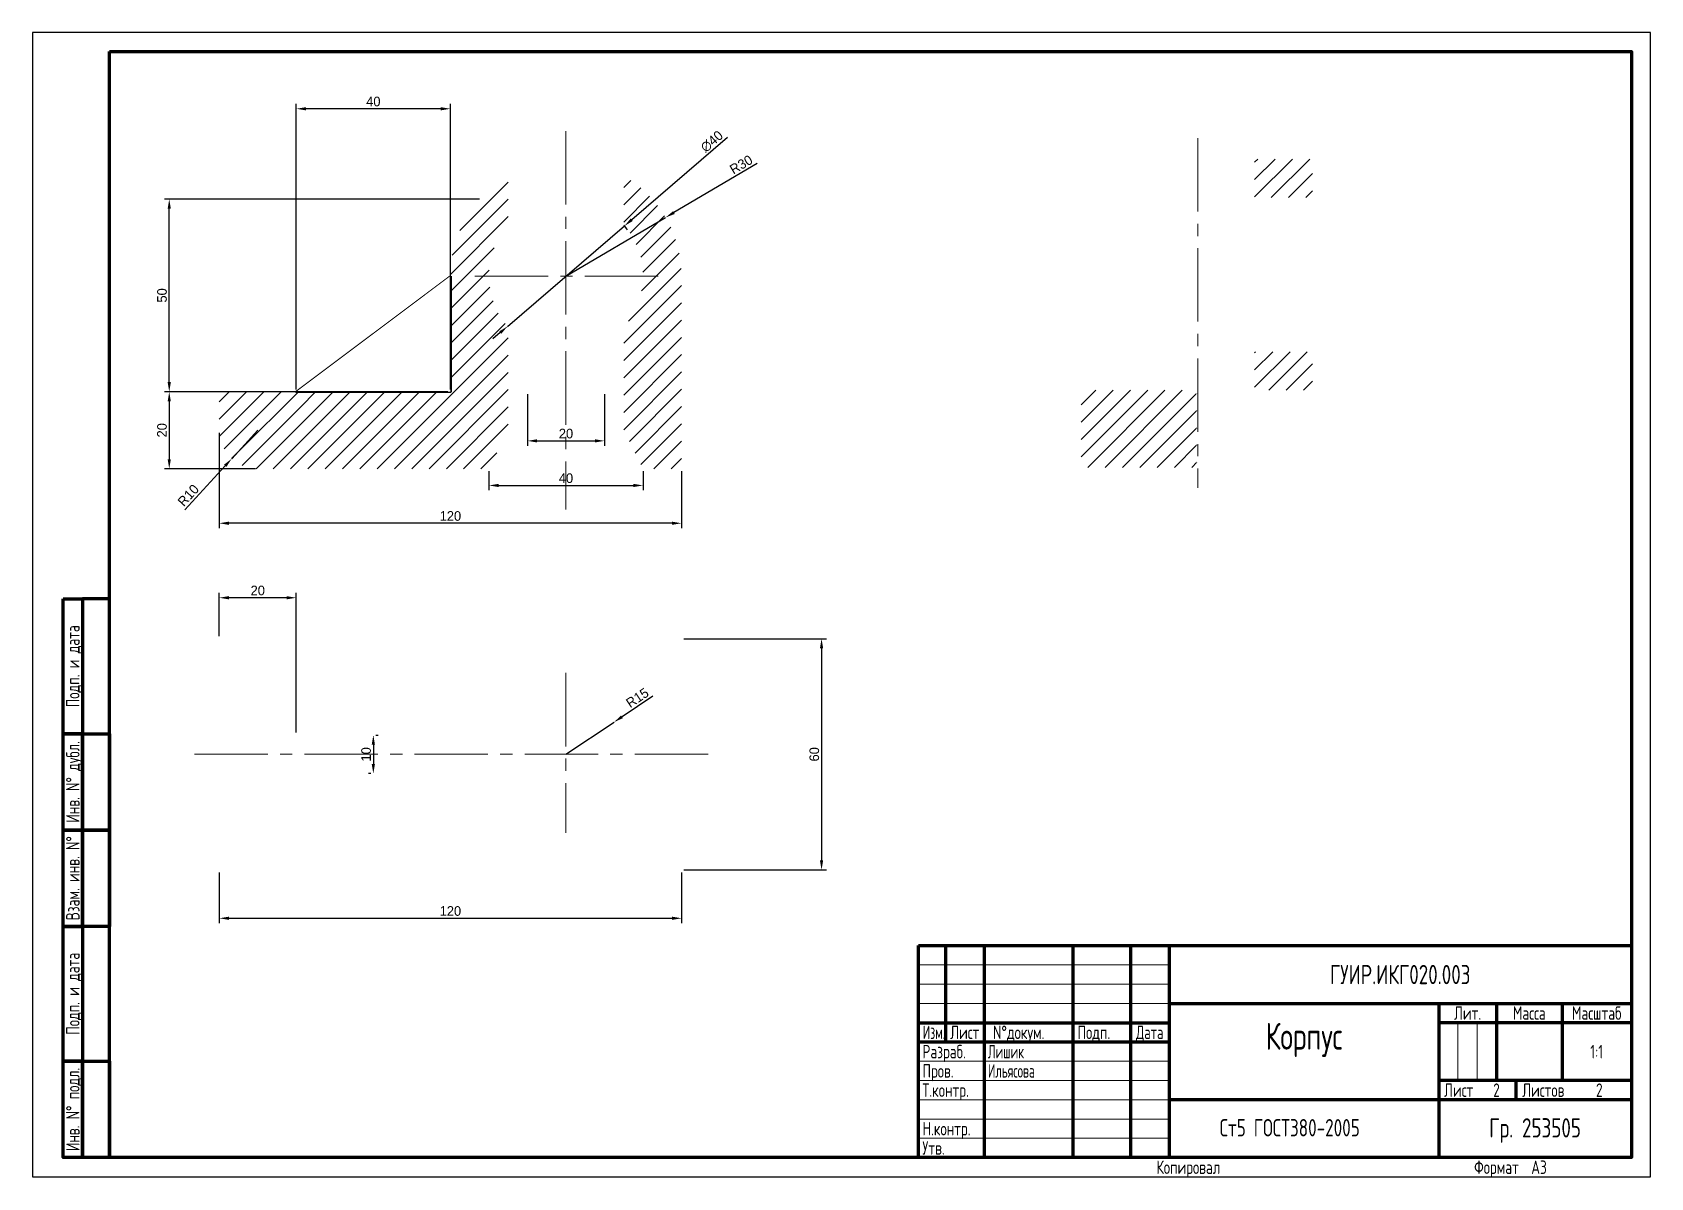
# Paper-space layout 'А3' of a CAD drawing. Header units: millimetres. Extents: x -3 to 417, y -3 to 294.
import ezdxf
from ezdxf.enums import TextEntityAlignment as Align

# ---------------------------------------------------------------- set-up
doc = ezdxf.new("R2010")
doc.units = ezdxf.units.MM
doc.linetypes.add('CENTER2', pattern=[28.575000000000003, 19.05, -3.175, 3.175, -3.175])
doc.layers.get('0').update_dxf_attribs({"color": 142})
for name, color, linetype, lineweight in [('MD_Штриховка', 7, 'Continuous', 25), ('облако', 10, 'Continuous', 50), ('ОСИ', 10, 'CENTER2', 20), ('РАМКА', 7, 'Continuous', 60), ('ТОНКИЕ', 250, 'Continuous', 20)]:
    doc.layers.add(name, color=color, linetype=linetype, lineweight=lineweight)
doc.layers.get('0').off()
doc.styles.add('СПДС', font='geniso.shx', dxfattribs={"width": 0.8})
doc.dimstyles.new('ISO-25', dxfattribs={"dimtxt": 2.5, "dimasz": 2.5, "dimexe": 1.25, "dimexo": 0.625, "dimtad": 1, "dimtxsty": 'Standard', "dimcen": 2.5, "dimadec": 0, "dimazin": 0, "dimtfac": 1, "dimtmove": 0, "dimatfit": 3, "dimfxl": 1, "dimarcsym": 0})
pattern_1 = [(45, (0, 0), (-2.245064030267288, 2.245064030267288), [])]

# ---------------------------------------------------------------- blocks, each defined once
blk = doc.blocks.new('*U7')
at = {"color": 0, "linetype": 'Continuous', "lineweight": 25}
blk.add_lwpolyline([(-420, 0), (0, 0), (0, 297), (-420, 297)], close=True, dxfattribs=at)
at = {"color": 0, "linetype": 'Continuous', "lineweight": -2}
for points in [[(-400, 292), (-5, 292), (-5, 5), (-400, 5)], [(-412, 150), (-407, 150), (-407, 115), (-412, 115)], [(-407, 115), (-400, 115), (-400, 150), (-407, 150)], [(-412, 115), (-407, 115), (-407, 90), (-412, 90)], [(-407, 115), (-400, 115), (-400, 90), (-407, 90)], [(-412, 90), (-407, 90), (-407, 65), (-412, 65)], [(-407, 90), (-400, 90), (-400, 65), (-407, 65)], [(-412, 65), (-407, 65), (-407, 30), (-412, 30)], [(-407, 30), (-400, 30), (-400, 65), (-407, 65)], [(-412, 30), (-407, 30), (-407, 5), (-412, 5)], [(-407, 30), (-400, 30), (-400, 5), (-407, 5)]]:
    blk.add_lwpolyline(points, close=True, dxfattribs=at)
at = {"color": 0, "linetype": 'Continuous', "lineweight": 20, "style": 'СПДС', "width": 0.8}
for s, p in [('Подп. и дата', (-409.5, 132.5)), ('Инв. N%%D дубл.', (-409.5, 102.5)), ('Взам. инв. N%%D', (-409.5, 77.5)), ('Подп. и дата', (-409.5, 47.5)), ('Инв. N%%D подл.', (-409.5, 17.5))]:
    blk.add_text(s, height=3.5, rotation=90, dxfattribs=at).set_placement(p, align=Align.MIDDLE_CENTER)
blk = doc.blocks.new('*U4')
at = {"color": 0, "linetype": 'Continuous', "lineweight": -2}
for p, q in [((-178, 54.99999999999999), (-178, 29.99999999999999)), ((-168, 55), (-168, 0)), ((-145, 55), (-145, 0)), ((-130, 55), (-130, 0)), ((-120, 55), (-120, 0)), ((-120, 40), (0, 40)), ((-50, 40), (-50, 0)), ((-35, 40), (-35, 20)), ((-18, 40), (-18, 20)), ((-185, 35), (-120, 35)), ((0, 35), (-50, 35)), ((-185, 30), (-120, 30)), ((0, 20), (-50, 20)), ((-30, 20), (-30, 15)), ((0, 15), (-120, 15))]:
    blk.add_line(p, q, dxfattribs=at)
at = {"color": 0, "linetype": 'Continuous', "lineweight": 20}
for p, q in [((-185, 50), (-120, 50)), ((-185, 45), (-120, 45)), ((-185, 40), (-120, 40)), ((-45, 35), (-45, 20)), ((-40, 35), (-40, 20)), ((-185, 25), (-120, 25)), ((-185, 20), (-120, 20)), ((-185, 15), (-120, 15)), ((-185, 10), (-120, 10)), ((-185, 5), (-120, 5))]:
    blk.add_line(p, q, dxfattribs=at)
at = {"color": 0, "linetype": 'Continuous', "lineweight": -2}
blk.add_lwpolyline([(-185, 55), (0, 55), (0, 0), (-185, 0)], close=True, dxfattribs=at)
at = {"color": 0, "linetype": 'Continuous', "lineweight": 20, "style": 'СПДС'}
for s, width, p in [('Лит.', 0.8, (-42.5, 37.5)), ('Масса', 0.8, (-26.5, 37.5)), ('Масштаб', 0.8, (-9, 37.5)), ('Изм.', 0.7, (-181, 32.5)), ('Лист', 0.8, (-173, 32.5)), ('N%%Dдокум.', 0.8, (-159, 32.5)), ('Подп.', 0.8, (-139.5, 32.5)), ('Дата', 0.75, (-125, 32.5)), ('Лист', 0.8, (-44.82469301495303, 17.5)), ('Листов', 0.8, (-22.86107273822199, 17.5)), ('Копировал', 0.8, (-115, -2.5)), ('Формат', 0.8, (-35, -2.5))]:
    blk.add_text(s, height=3.5, dxfattribs=dict(at, width=width)).set_placement(p, align=Align.MIDDLE_CENTER)
at = {"color": 0, "linetype": 'Continuous', "lineweight": 20, "style": 'СПДС', "flags": 8}
for tag, height, width, p in [('IZM1', 3.5, 0.8, (-181.5, 50.75)), ('LIST1', 3.5, 0.8, (-173, 50.75)), ('NDOC1', 3.5, 0.7, (-157, 50.75)), ('DAT1', 3.5, 0.6, (-125, 50.75)), ('IZM2', 3.5, 0.8, (-181.5, 45.75)), ('LIST2', 3.5, 0.8, (-173, 45.75)), ('NDOC2', 3.5, 0.7, (-157, 45.75)), ('DAT2', 3.5, 0.6, (-125, 45.75)), ('OBOZNACHEN', 5, 0.8, (-60, 45)), ('IZM3', 3.5, 0.8, (-181.5, 40.75)), ('LIST3', 3.5, 0.8, (-173, 40.75)), ('NDOC3', 3.5, 0.7, (-157, 40.75)), ('DAT3', 3.5, 0.6, (-125, 40.75)), ('IZM4', 3.5, 0.8, (-181.5, 35.75)), ('LIST4', 3.5, 0.8, (-173, 35.75)), ('NDOC4', 3.5, 0.7, (-157, 35.75)), ('DAT4', 3.5, 0.6, (-125, 35.75)), ('NAME-PRODUKT1', 3.5, 0.8, (-85, 32.5)), ('NAME-PRODUKT2', 3.5, 0.8, (-85, 28)), ('DATE1', 3.5, 0.6, (-125, 25.75)), ('NAME-PRODUKT3', 3.5, 0.8, (-85, 23.5)), ('DATE2', 3.5, 0.6, (-125, 20.75)), ('DATE3', 3.5, 0.6, (-125, 15.75)), ('NAME-DOCUMENT', 3.5, 0.8, (-84.97390722156689, 16.5)), ('DATE4', 3.5, 0.6, (-125, 10.75)), ('NAME-MAT1', 3.5, 0.8, (-85, 10)), ('DATE5', 3.5, 0.6, (-125, 5.75)), ('NAME-MAT2', 3.5, 0.8, (-85, 5.5)), ('ORGANIZATION', 5, 0.7, (-25, 5.5)), ('ORGANIZATION1', 3.5, 0.8, (-25, 8)), ('DATE6', 3.5, 0.6, (-125, 0.75)), ('NAME-MAT3', 3.5, 0.8, (-85, 1)), ('ORGANIZATION2', 3.5, 0.8, (-25, 3))]:
    blk.add_attdef(tag, text='', height=height, dxfattribs=dict(at, width=width)).set_placement(p, align=Align.CENTER)
for tag, p, width in [('JOB1', (-184, 25.75), 0.8), ('NAME1', (-167, 25.75), 0.7), ('JOB2', (-184, 20.75), 0.8), ('NAME2', (-167, 20.75), 0.7), ('JOB3', (-184, 15.75), 0.8), ('NAME3', (-167, 15.75), 0.7), ('JOB4', (-184, 10.75), 0.8), ('NAME4', (-167, 10.75), 0.7), ('JOB5', (-184, 5.75), 0.8), ('NAME5', (-167, 5.75), 0.7), ('JOB6', (-184, 0.75), 0.8), ('NAME6', (-167, 0.75), 0.7), ('FORMAT', (-25.9734924240492, -4.25), 0.8)]:
    blk.add_attdef(tag, p, '', height=3.5, dxfattribs=dict(at, width=width))
at = {"color": 0, "linetype": 'Continuous', "lineweight": 20, "style": 'СПДС', "width": 0.8, "flags": 8}
for tag, p in [('STAGE', (-47.5, 27.5)), ('MASSA', (-26.5, 27.5)), ('SCALE', (-9, 27.5)), ('LIST', (-35, 17.5)), ('LISTS', (-8.321484763133867, 17.5))]:
    blk.add_attdef(tag, text='', height=3.5, dxfattribs=at).set_placement(p, align=Align.MIDDLE_CENTER)
blk = doc.blocks.new('*D15')
at = {"layer": 'ТОНКИЕ', "color": 0, "lineweight": -2, "transparency": 16777216}
for p, q in [((45.3261869103281, 189.9773687539618), (45.3261869103281, 165.227744694471)), ((165.3261869103281, 179.9773687539618), (165.3261869103281, 165.227744694471)), ((162.8261869103281, 166.477744694471), (47.8261869103281, 166.477744694471))]:
    blk.add_line(p, q, dxfattribs=at)
at = {"layer": 'ТОНКИЕ', "color": 0, "transparency": 16777216}
for points in [[(47.8261869103281, 166.8944113611376), (47.8261869103281, 166.0610780278043), (45.3261869103281, 166.477744694471)], [(162.8261869103281, 166.8944113611376), (162.8261869103281, 166.0610780278043), (165.3261869103281, 166.477744694471)]]:
    blk.add_solid(points, dxfattribs=at)
at = {"layer": 'ТОНКИЕ', "color": 0, "transparency": 16777216, "insert": (105.3261869103281, 168.352744694471), "char_height": 2.5, "attachment_point": 5}
blk.add_mtext('120', dxfattribs=at)
blk = doc.blocks.new('*D16')
at = {"layer": 'ТОНКИЕ', "color": 0, "lineweight": -2, "transparency": 16777216}
for p, q in [((44.70118691032812, 200.6023687539619), (31.10783478494477, 200.6023687539619)), ((32.35783478494478, 198.1023687539619), (32.35783478494478, 183.1023687539619)), ((54.70118691032813, 180.6023687539619), (31.10783478494478, 180.6023687539619))]:
    blk.add_line(p, q, dxfattribs=at)
at = {"layer": 'ТОНКИЕ', "color": 0, "transparency": 16777216}
for points in [[(31.94116811827811, 198.1023687539619), (32.77450145161144, 198.1023687539619), (32.35783478494478, 200.6023687539619)], [(31.94116811827811, 183.1023687539619), (32.77450145161144, 183.1023687539619), (32.35783478494478, 180.6023687539619)]]:
    blk.add_solid(points, dxfattribs=at)
at = {"layer": 'ТОНКИЕ', "color": 0, "transparency": 16777216, "insert": (30.48283478494482, 190.6023687539619), "char_height": 2.5, "attachment_point": 5, "rotation": 90}
blk.add_mtext('20', dxfattribs=at)
blk = doc.blocks.new('*D17')
at = {"layer": 'ТОНКИЕ', "color": 0, "lineweight": -2, "transparency": 16777216}
for p, q in [((65.32618691033538, 201.2273687539618), (65.32618691033538, 275.2840113487966)), ((102.8261869103281, 274.0340113487966), (67.82618691033538, 274.0340113487966)), ((105.3261869103281, 201.2273687539618), (105.3261869103281, 275.2840113487966))]:
    blk.add_line(p, q, dxfattribs=at)
at = {"layer": 'ТОНКИЕ', "color": 0, "transparency": 16777216}
for points in [[(67.82618691033538, 274.4506780154633), (67.82618691033538, 273.61734468213), (65.32618691033538, 274.0340113487966)], [(102.8261869103281, 274.4506780154633), (102.8261869103281, 273.61734468213), (105.3261869103281, 274.0340113487966)]]:
    blk.add_solid(points, dxfattribs=at)
at = {"layer": 'ТОНКИЕ', "color": 0, "transparency": 16777216, "insert": (85.32618691033174, 275.9090113487966), "char_height": 2.5, "attachment_point": 5}
blk.add_mtext('40', dxfattribs=at)
blk = doc.blocks.new('*D18')
at = {"layer": 'ТОНКИЕ', "color": 0, "lineweight": -2, "transparency": 16777216}
for p, q in [((165.9511869103281, 136.513486692393), (202.9023419182168, 136.513486692393)), ((201.6523419182168, 134.013486692393), (201.6523419182168, 79.01348669239295)), ((165.9511869103281, 76.51348669239295), (202.9023419182168, 76.51348669239295))]:
    blk.add_line(p, q, dxfattribs=at)
at = {"layer": 'ТОНКИЕ', "color": 0, "transparency": 16777216}
for points in [[(201.2356752515502, 134.013486692393), (202.0690085848835, 134.013486692393), (201.6523419182168, 136.513486692393)], [(201.2356752515502, 79.01348669239295), (202.0690085848835, 79.01348669239295), (201.6523419182168, 76.51348669239295)]]:
    blk.add_solid(points, dxfattribs=at)
at = {"layer": 'ТОНКИЕ', "color": 0, "transparency": 16777216, "insert": (199.7773419182168, 106.5134866923929), "char_height": 2.5, "attachment_point": 5, "rotation": 90}
blk.add_mtext('60', dxfattribs=at)
blk = doc.blocks.new('*D19')
at = {"layer": 'ТОНКИЕ', "color": 0, "lineweight": -2, "transparency": 16777216}
for p, q in [((45.32618691032804, 75.88848669238382), (45.32618691032804, 62.71932152701015)), ((165.326186910328, 75.88848669238382), (165.326186910328, 62.71932152701015)), ((47.82618691032804, 63.96932152701015), (162.826186910328, 63.96932152701015))]:
    blk.add_line(p, q, dxfattribs=at)
at = {"layer": 'ТОНКИЕ', "color": 0, "transparency": 16777216}
for points in [[(47.82618691032804, 64.38598819367682), (47.82618691032804, 63.55265486034349), (45.32618691032804, 63.96932152701015)], [(162.826186910328, 64.38598819367682), (162.826186910328, 63.55265486034349), (165.326186910328, 63.96932152701015)]]:
    blk.add_solid(points, dxfattribs=at)
at = {"layer": 'ТОНКИЕ', "color": 0, "transparency": 16777216, "insert": (105.326186910328, 65.84432152701015), "char_height": 2.5, "attachment_point": 5}
blk.add_mtext('120', dxfattribs=at)
blk = doc.blocks.new('*D20')
at = {"layer": 'ТОНКИЕ', "color": 0, "lineweight": -2, "transparency": 16777216}
for p, q in [((112.8971341301674, 250.6023687539619), (31.10783478494481, 250.6023687539619)), ((32.35783478494482, 203.1023687539619), (32.35783478494481, 248.1023687539619)), ((104.7011869103282, 200.6023687539619), (31.10783478494482, 200.6023687539619))]:
    blk.add_line(p, q, dxfattribs=at)
at = {"layer": 'ТОНКИЕ', "color": 0, "transparency": 16777216}
for points in [[(31.94116811827814, 248.1023687539619), (32.77450145161147, 248.1023687539619), (32.35783478494481, 250.6023687539619)], [(31.94116811827815, 203.1023687539619), (32.77450145161148, 203.1023687539619), (32.35783478494482, 200.6023687539619)]]:
    blk.add_solid(points, dxfattribs=at)
at = {"layer": 'ТОНКИЕ', "color": 0, "transparency": 16777216, "insert": (30.48283478494487, 225.6023687539618), "char_height": 2.5, "attachment_point": 5, "rotation": 90}
blk.add_mtext('50', dxfattribs=at)
blk = doc.blocks.new('*D21')
at = {"layer": 'ТОНКИЕ', "color": 0, "lineweight": -2, "transparency": 16777216}
for p, q in [((85.95118691033352, 111.5134866923893), (86.57618691033534, 111.5134866923893)), ((85.32618691033534, 109.0134866923893), (85.32618691033534, 104.0134866923893)), ((84.70118691033534, 101.5134866923893), (84.07618691033534, 101.5134866923893))]:
    blk.add_line(p, q, dxfattribs=at)
at = {"layer": 'ТОНКИЕ', "color": 0, "transparency": 16777216}
for points in [[(84.90952024366867, 109.0134866923893), (85.74285357700201, 109.0134866923893), (85.32618691033534, 111.5134866923893)], [(84.90952024366867, 104.0134866923893), (85.74285357700201, 104.0134866923893), (85.32618691033534, 101.5134866923893)]]:
    blk.add_solid(points, dxfattribs=at)
at = {"layer": 'ТОНКИЕ', "color": 0, "transparency": 16777216, "insert": (83.45118691033535, 106.5134866923893), "char_height": 2.5, "attachment_point": 5, "rotation": 90}
blk.add_mtext('10', dxfattribs=at)
blk = doc.blocks.new('*D22')
at = {"layer": 'ТОНКИЕ', "color": 0, "lineweight": -2, "transparency": 16777216}
for p, q in [((55.32618691032802, 190.6023687539619), (48.56865415373993, 183.2310899609953)), ((36.43691156065871, 169.9974941917518), (46.87927096459291, 181.3882702627536))]:
    blk.add_line(p, q, dxfattribs=at)
at = {"layer": 'ТОНКИЕ', "color": 0, "transparency": 16777216}
blk.add_solid([(46.57213434821929, 181.6698341276115), (47.18640758096652, 181.1067063978958), (48.56865415373993, 183.2310899609953)], dxfattribs=at)
at = {"layer": 'ТОНКИЕ', "color": 0, "transparency": 16777216, "insert": (37.3073077058402, 173.7216245146009), "char_height": 2.5, "attachment_point": 5, "rotation": 47.48732626484792}
blk.add_mtext('R10', dxfattribs=at)
blk = doc.blocks.new('*D23')
at = {"layer": 'ТОНКИЕ', "color": 0, "lineweight": -2, "transparency": 16777216}
for p, q in [((184.9643597712869, 259.8433022111694), (163.3286868257439, 247.098125738324)), ((135.326186910328, 230.6023687539618), (161.1746483707119, 245.8292213549115))]:
    blk.add_line(p, q, dxfattribs=at)
at = {"layer": 'ТОНКИЕ', "color": 0, "transparency": 16777216}
blk.add_solid([(163.1172027618418, 247.4571321474959), (163.540170889646, 246.739119329152), (161.1746483707119, 245.8292213549115)], dxfattribs=at)
at = {"layer": 'ТОНКИЕ', "color": 0, "transparency": 16777216, "insert": (180.7816238011795, 259.5554744773247), "char_height": 2.5, "attachment_point": 5, "rotation": 30.501555404834946}
blk.add_mtext('R30', dxfattribs=at)
blk = doc.blocks.new('*D24')
at = {"layer": 'ТОНКИЕ', "color": 0, "lineweight": -2, "transparency": 16777216}
for p, q in [((177.2390063637991, 266.5757138002891), (152.3997807827889, 245.2564600693014)), ((120.1496590236952, 217.5765098069631), (150.5027147969608, 243.6282277009294)), ((118.2525930378672, 215.9482774385912), (116.3555270520392, 214.3200450702192))]:
    blk.add_line(p, q, dxfattribs=at)
blk.add_arc((135.3261869103281, 230.6023687539463), 20.00000000001106, 37.05816942011407, 41.40962210930417, dxfattribs=at)
at = {"layer": 'ТОНКИЕ', "color": 0, "transparency": 16777216}
for points in [[(152.1284087213936, 245.5726377336061), (152.6711528441842, 244.9402824049967), (150.5027147969608, 243.6282277009294)], [(117.9812209764719, 216.2644551028959), (118.5239650992626, 215.6320997742865), (120.1496590236952, 217.5765098069631)]]:
    blk.add_solid(points, dxfattribs=at)
at = {"layer": 'ТОНКИЕ', "color": 0, "transparency": 16777216, "insert": (173.1722331087781, 265.5561647371021), "char_height": 2.5, "attachment_point": 5, "rotation": 40.63915563967973}
blk.add_mtext('∅40', dxfattribs=at)
blk = doc.blocks.new('*D25')
at = {"layer": 'ТОНКИЕ', "color": 0, "lineweight": -2, "transparency": 16777216}
for p, q in [((157.8280682037303, 121.5857221835961), (149.8658640537572, 116.2524696251728)), ((135.326186910328, 106.5134866924), (147.7887673189816, 114.8611863490624))]:
    blk.add_line(p, q, dxfattribs=at)
at = {"layer": 'ТОНКИЕ', "color": 0, "transparency": 16777216}
blk.add_solid([(149.6339835077388, 116.5986524143021), (150.0977445997756, 115.9062868360436), (147.7887673189816, 114.8611863490624)], dxfattribs=at)
at = {"layer": 'ТОНКИЕ', "color": 0, "transparency": 16777216, "insert": (153.8420520390487, 121.1725600935214), "char_height": 2.5, "attachment_point": 5, "rotation": 33.81501122587483}
blk.add_mtext('R15', dxfattribs=at)
blk = doc.blocks.new('*D26')
at = {"layer": 'ТОНКИЕ', "color": 0, "lineweight": -2, "transparency": 16777216}
for p, q in [((125.3261869103281, 199.9773687539585), (125.3261869103281, 186.6075173056947)), ((145.3261869103281, 199.9773687539585), (145.3261869103281, 186.6075173056947)), ((127.8261869103281, 187.8575173056947), (142.8261869103281, 187.8575173056947))]:
    blk.add_line(p, q, dxfattribs=at)
at = {"layer": 'ТОНКИЕ', "color": 0, "transparency": 16777216}
for points in [[(127.8261869103281, 188.2741839723614), (127.8261869103281, 187.4408506390281), (125.3261869103281, 187.8575173056947)], [(142.8261869103281, 188.2741839723614), (142.8261869103281, 187.4408506390281), (145.3261869103281, 187.8575173056947)]]:
    blk.add_solid(points, dxfattribs=at)
at = {"layer": 'ТОНКИЕ', "color": 0, "transparency": 16777216, "insert": (135.3261869103281, 189.7325173056947), "char_height": 2.5, "attachment_point": 5}
blk.add_mtext('20', dxfattribs=at)
blk = doc.blocks.new('*D27')
at = {"layer": 'ТОНКИЕ', "color": 0, "lineweight": -2, "transparency": 16777216}
for p, q in [((115.3261869103281, 179.9773687539618), (115.3261869103281, 175.0379136383883)), ((155.3261869103281, 179.9773687539618), (155.3261869103281, 175.0379136383883)), ((117.8261869103281, 176.2879136383883), (152.8261869103281, 176.2879136383883))]:
    blk.add_line(p, q, dxfattribs=at)
at = {"layer": 'ТОНКИЕ', "color": 0, "transparency": 16777216}
for points in [[(117.8261869103281, 176.704580305055), (117.8261869103281, 175.8712469717217), (115.3261869103281, 176.2879136383883)], [(152.8261869103281, 176.704580305055), (152.8261869103281, 175.8712469717217), (155.3261869103281, 176.2879136383883)]]:
    blk.add_solid(points, dxfattribs=at)
at = {"layer": 'ТОНКИЕ', "color": 0, "transparency": 16777216, "insert": (135.3261869103281, 178.1629136383883), "char_height": 2.5, "attachment_point": 5}
blk.add_mtext('40', dxfattribs=at)
blk = doc.blocks.new('*D29')
at = {"layer": 'ТОНКИЕ', "color": 0, "lineweight": -2, "transparency": 16777216}
for p, q in [((45.32618691032804, 137.1384866923838), (45.32618691032804, 148.3953489085242)), ((62.82618691033531, 147.1453489085242), (47.82618691032804, 147.1453489085242)), ((65.32618691033531, 112.1384866923856), (65.32618691033531, 148.3953489085242))]:
    blk.add_line(p, q, dxfattribs=at)
at = {"layer": 'ТОНКИЕ', "color": 0, "transparency": 16777216}
for points in [[(47.82618691032804, 147.5620155751908), (47.82618691032804, 146.7286822418575), (45.32618691032804, 147.1453489085242)], [(62.82618691033531, 147.5620155751908), (62.82618691033531, 146.7286822418575), (65.32618691033531, 147.1453489085242)]]:
    blk.add_solid(points, dxfattribs=at)
at = {"layer": 'ТОНКИЕ', "color": 0, "transparency": 16777216, "insert": (55.32618691033167, 149.0203489085242), "char_height": 2.5, "attachment_point": 5}
blk.add_mtext('20', dxfattribs=at)
blk = doc.blocks.new('Vraz')
at = {"lineweight": -3}
for p, q in [((0, 0), (-15.99999999999999, 0)), ((-7.999999999999996, -2), (0, 0)), ((-7.994968108817215, 1.979763728616802), (0, 0))]:
    blk.add_line(p, q, dxfattribs=at)
at = {"lineweight": 100}
blk.add_line((0, 2.999456485734967), (0, -7.000543514265031), dxfattribs=at)
at = {"width": 0.8}
blk.add_text('A', height=7, dxfattribs=at).set_placement((-14.92797293636267, 2.458862165846538))
blk = doc.blocks.new('Nraz')
at = {"lineweight": 100}
blk.add_line((-1.387778780781446e-17, -2.999456485734962), (-1.387778780781446e-17, 7.000543514265031), dxfattribs=at)
at = {"lineweight": -3}
for p, q in [((0, 0), (-15.99999999999999, 0)), ((-7.999999999999996, 1.999999999999999), (0, 0)), ((-7.994968108817215, -1.979763728616798), (0, 0))]:
    blk.add_line(p, q, dxfattribs=at)
at = {"width": 0.8}
blk.add_text('A', height=7, dxfattribs=at).set_placement((-14.92797293636267, -9.45886216584654))

psp = doc.layouts.new('А3')

# ---------------------------------------------------------------- hatches: boundary and pattern name
at = {"layer": 'MD_Штриховка'}
h = psp.add_hatch(dxfattribs=at)
h.set_pattern_fill('ANSI31', color=256, style=0)
h.set_pattern_definition(pattern_1)
h.paths.add_polyline_path([(314.0446101189887, 210.9867809847356), (314.0446101189946, 200.9867809847356), (329.0446101189946, 200.9867809847445), (329.0446101189887, 210.9867809847445)], flags=0)
h.paths.add_polyline_path([(329.044610118965, 250.9867809847445), (329.044610118959, 260.9867809847445), (314.044610118959, 260.9867809847356), (314.044610118965, 250.9867809847356)], flags=0)
h.paths.add_polyline_path([(299.0446101189847, 200.986780984727), (294.0446101189928, 200.9867809847237), (269.0446101189946, 200.9867809847089), (269.0446101190064, 180.9867809847089), (299.0446101189906, 180.9867809847267)], flags=0)
h = psp.add_hatch(dxfattribs=at)
h.set_pattern_fill('ANSI31', color=256, style=0)
h.set_pattern_definition(pattern_1)
edge = h.paths.add_edge_path(flags=0)
edge.add_line((150.3261869103281, 190.6023687539618), (155.3261869103281, 180.6023687539618))
edge.add_line((155.3261869103281, 180.6023687539618), (165.3261869103281, 180.6023687539618))
edge.add_line((165.3261869103281, 180.6023687539618), (165.3261869103281, 230.6023687539618))
edge.add_ellipse((135.3261869103281, 230.6023687539619), major_axis=(7.292500607501958e-15, 30), ratio=1, start_angle=270, end_angle=330.0000000000001)
edge.add_line((150.326186910328, 256.583130867495), (150.326186910328, 243.8311253092848))
edge.add_ellipse((135.3261869103281, 230.6023687539618), major_axis=(13.22875655532297, -14.99999999999999), ratio=1, start_angle=7.180755781458174, end_angle=90, ccw=False)
edge.add_line((150.326186910328, 217.3736121986389), (150.3261869103281, 190.6023687539618))
edge = h.paths.add_edge_path(flags=0)
edge.add_line((115.3261869103281, 180.6023687539618), (120.3261869103281, 190.6023687539618))
edge.add_line((120.3261869103281, 190.6023687539618), (120.3261869103281, 217.3736121986389))
edge.add_ellipse((135.3261869103281, 230.6023687539618), major_axis=(-13.22875655532297, 14.99999999999999), ratio=1, start_angle=7.180755781458288, end_angle=90.00000000000011, ccw=False)
edge.add_line((120.326186910328, 243.8311253092848), (120.326186910328, 256.583130867495))
edge.add_ellipse((135.326186910328, 230.6023687539619), major_axis=(-25.98076211353312, -14.99999999999994), ratio=1, start_angle=270, end_angle=330.0000000000001)
edge.add_line((105.3261869103281, 230.6023687539619), (65.32618691033488, 200.6023687539618))
edge.add_line((65.32618691033487, 200.6023687539618), (45.32618691032806, 200.6023687539618))
edge.add_line((45.32618691032806, 200.6023687539618), (45.32618691032805, 190.6023687539618))
edge.add_ellipse((55.32618691032805, 190.6023687539618), major_axis=(-9.999999999999982, 5.391428268388594e-15), ratio=0.9999999999999998, start_angle=5.446171080911142e-15, end_angle=90.00000000000014)
edge.add_line((55.32618691032807, 180.6023687539618), (115.3261869103281, 180.6023687539618))

# ---------------------------------------------------------------- linework, layer by layer
at = {"layer": 'облако'}
psp.add_lwpolyline([(105.3261869103281, 230.6023687539618), (105.3261869103281, 200.6023687539618), (65.32618691033538, 200.6023687539618)], close=True, dxfattribs=at)
at = {"layer": 'ОСИ'}
for p, q in [((135.3261869103281, 268.2484407428771), (135.3261869103281, 170.0152285473948)), ((159.2595443202058, 230.6023687539618), (111.6033232106215, 230.6023687539605)), ((135.326186910328, 127.6299176922463), (135.326186910328, 86.13797830555154)), ((172.225188637898, 106.5134866923929), (38.42718518275808, 106.5134866923929))]:
    psp.add_line(p, q, dxfattribs=at)

# ---------------------------------------------------------------- block references
for name, p in [('Vraz', (65.35144243977561, 155.90251586554)), ('Nraz', (135.142212285029, 51.03042614905166))]:
    psp.add_blockref(name, p)
at = {"layer": 'РАМКА'}
psp.add_blockref('*U7', (416.8294073378815, -3.135089683608612), dxfattribs=at)
ref = psp.add_blockref('*U4', (411.8294073378815, 1.864910316391388), dxfattribs=at)
ref.add_attrib('OBOZNACHEN', 'ГУИР.ИКГ020.003', dxfattribs={"layer": '0', "color": 0, "linetype": 'Continuous', "lineweight": 20, "height": 5, "style": 'СПДС', "width": 0.8}).set_placement((351.8294073378815, 46.86491031639139), align=Align.CENTER)
ref.add_attrib('NAME-PRODUKT2', 'Корпус', dxfattribs={"layer": '0', "color": 0, "linetype": 'Continuous', "lineweight": 20, "height": 7, "style": 'СПДС', "width": 0.8}).set_placement((326.8294073378815, 29.86491031639139), align=Align.CENTER)
ref.add_attrib('NAME-MAT1', 'Ст5 ГОСТ380-2005', dxfattribs={"layer": '0', "color": 0, "linetype": 'Continuous', "lineweight": 20, "height": 4.5, "style": 'СПДС', "width": 0.8}).set_placement((323.1623287719226, 7.364910316391388), align=Align.CENTER)
ref.add_attrib('SCALE', '1:1', dxfattribs={"layer": '0', "color": 0, "linetype": 'Continuous', "lineweight": 20, "height": 3.5, "style": 'СПДС', "width": 0.8}).set_placement((402.8294073378815, 29.36491031639139), align=Align.MIDDLE_CENTER)
ref.add_attrib('ORGANIZATION1', 'Гр. 253505', dxfattribs={"layer": '0', "color": 0, "linetype": 'Continuous', "lineweight": 20, "height": 5, "style": 'СПДС', "width": 0.8}).set_placement((386.8294073378815, 7.081499611620075), align=Align.CENTER)
ref.add_attrib('JOB1', 'Разраб.', (227.8294073378815, 27.61491031639139), dxfattribs={"layer": '0', "color": 0, "linetype": 'Continuous', "lineweight": 20, "height": 3.5, "style": 'СПДС', "width": 0.8})
ref.add_attrib('NAME1', 'Лишик', (244.8294073378815, 27.61491031639139), dxfattribs={"layer": '0', "color": 0, "linetype": 'Continuous', "lineweight": 20, "height": 3.5, "style": 'СПДС', "width": 0.7})
ref.add_attrib('JOB2', 'Пров.', (227.8294073378815, 22.61491031639139), dxfattribs={"layer": '0', "color": 0, "linetype": 'Continuous', "lineweight": 20, "height": 3.5, "style": 'СПДС', "width": 0.8})
ref.add_attrib('NAME2', 'Ильясова', (244.8294073378815, 22.61491031639139), dxfattribs={"layer": '0', "color": 0, "linetype": 'Continuous', "lineweight": 20, "height": 3.5, "style": 'СПДС', "width": 0.7})
ref.add_attrib('JOB3', 'Т.контр.', (227.8294073378815, 17.61491031639139), dxfattribs={"layer": '0', "color": 0, "linetype": 'Continuous', "lineweight": 20, "height": 3.5, "style": 'СПДС', "width": 0.8})
ref.add_attrib('JOB5', 'Н.контр.', (227.8294073378815, 7.614910316391388), dxfattribs={"layer": '0', "color": 0, "linetype": 'Continuous', "lineweight": 20, "height": 3.5, "style": 'СПДС', "width": 0.8})
ref.add_attrib('JOB6', 'Утв.', (227.8294073378815, 2.614910316391388), dxfattribs={"layer": '0', "color": 0, "linetype": 'Continuous', "lineweight": 20, "height": 3.5, "style": 'СПДС', "width": 0.8})
ref.add_attrib('FORMAT', 'A3', (385.8559149138324, -2.385089683608612), dxfattribs={"layer": '0', "color": 0, "linetype": 'Continuous', "lineweight": 20, "height": 3.5, "style": 'СПДС', "width": 0.8})
ref.add_attrib('LIST', '2', dxfattribs={"layer": '0', "color": 0, "linetype": 'Continuous', "lineweight": 20, "height": 3.5, "style": 'СПДС', "width": 0.8}).set_placement((376.8294073378815, 19.36491031639139), align=Align.MIDDLE_CENTER)
ref.add_attrib('LISTS', '2', dxfattribs={"layer": '0', "color": 0, "linetype": 'Continuous', "lineweight": 20, "height": 3.5, "style": 'СПДС', "width": 0.8}).set_placement((403.5079225747477, 19.36491031639139), align=Align.MIDDLE_CENTER)

# ---------------------------------------------------------------- dimensions: what is measured, and where the dimension line sits
at = {"layer": 'ТОНКИЕ'}
dim = psp.add_diameter_dim_2p(p1=(120.1496590236952, 217.5765098069631), p2=(150.5027147969608, 243.6282277009294), dimstyle='ISO-25', override={"dimlfac": -1}, dxfattribs=at)
dim.commit()
dim.dimension.update_dxf_attribs({"geometry": '*D24', "text_midpoint": (174.3934073850571, 264.1333652477311), "dimtype": 163})
for center, mpoint, picture, middle in [((135.326186910328, 230.6023687539618), (161.1746483707119, 245.8292213549115), '*D23', (181.7333020887389, 257.9399456360507)), ((55.32618691032802, 190.6023687539619), (48.56865415373993, 183.2310899609953), '*D22', (38.68942247952144, 172.4545871227406))]:
    dim = psp.add_radius_dim(center=center, mpoint=mpoint, dimstyle='ISO-25', override={"dimlfac": -1}, dxfattribs=at)
    dim.commit()
    dim.dimension.update_dxf_attribs({"geometry": picture, "text_midpoint": middle, "dimtype": 164})
for base, p1, p2, picture, middle in [((32.35783478494478, 180.6023687539619), (45.3261869103281, 200.6023687539618), (55.3261869103281, 180.6023687539618), '*D16', (30.48283478494482, 190.6023687539619)), ((201.6523419182168, 76.51348669239295), (165.326186910328, 136.5134866923929), (165.326186910328, 76.51348669239292), '*D18', (199.7773419182168, 106.5134866923929)), ((85.32618691033534, 101.5134866923893), (85.32618691033349, 111.5134866923893), (85.32618691033531, 101.5134866923893), '*D21', (83.45118691033535, 106.5134866923893))]:
    dim = psp.add_linear_dim(base=base, p1=p1, p2=p2, angle=90, dimstyle='ISO-25', override={"dimlfac": -1}, dxfattribs=at)
    dim.commit()
    dim.dimension.update_dxf_attribs({"geometry": picture, "text_midpoint": middle})
for base, p1, p2, picture, middle in [((145.3261869103281, 187.8575173056947), (125.3261869103281, 200.6023687539585), (145.3261869103281, 200.6023687539585), '*D26', (135.3261869103281, 189.7325173056947)), ((45.3261869103281, 166.477744694471), (165.3261869103281, 180.6023687539618), (45.3261869103281, 190.6023687539618), '*D15', (105.3261869103281, 168.352744694471)), ((155.3261869103281, 176.2879136383883), (115.3261869103281, 180.6023687539618), (155.3261869103281, 180.6023687539618), '*D27', (135.3261869103281, 178.1629136383883)), ((45.32618691032804, 147.1453489085242), (65.32618691033531, 111.5134866923856), (45.32618691032804, 136.5134866923838), '*D29', (55.32618691033167, 149.0203489085242)), ((165.326186910328, 63.96932152701015), (45.32618691032804, 76.51348669238382), (165.326186910328, 76.51348669238382), '*D19', (105.326186910328, 65.84432152701015))]:
    dim = psp.add_linear_dim(base=base, p1=p1, p2=p2, dimstyle='ISO-25', override={"dimlfac": -1}, dxfattribs=at)
    dim.commit()
    dim.dimension.update_dxf_attribs({"geometry": picture, "text_midpoint": middle})
dim = psp.add_radius_dim(center=(135.326186910328, 106.5134866924), mpoint=(147.7887673189816, 114.8611863490624), dimstyle='ISO-25', override={"dimlfac": -1}, dxfattribs=at)
dim.commit()
dim.dimension.update_dxf_attribs({"geometry": '*D25', "text_midpoint": (154.8855144961315, 119.6147375424397)})

# ---------------------------------------------------------------- next in the draw order: wipeouts: each hides what was drawn before it
for points in [[(299.04461011896126, 256.96754309825985), (299.04461011899036, 256.96754309825985), (299.04461011899036, 180.9867809847267), (299.04461011896126, 180.9867809847267)], [(105.3261869103281, 230.60236875396174), (105.3261869103281, 200.6023687539618), (65.32618691033538, 200.6023687539618)]]:
    psp.add_wipeout(points).dxf.layer = 'облако'

# ---------------------------------------------------------------- next in the draw order: dimensions: what is measured, and where the dimension line sits
dim = psp.add_linear_dim(base=(65.32618691033538, 274.0340113487966), p1=(105.3261869103281, 200.6023687539618), p2=(65.32618691033538, 200.6023687539618), dimstyle='ISO-25', dxfattribs=at)
dim.commit()
dim.dimension.update_dxf_attribs({"geometry": '*D17', "text_midpoint": (85.32618691033174, 275.9090113487966)})
dim = psp.add_linear_dim(base=(32.35783478494481, 250.6023687539619), p1=(105.3261869103281, 200.6023687539618), p2=(113.5221341301674, 250.6023687539618), angle=90, dimstyle='ISO-25', dxfattribs=at)
dim.commit()
dim.dimension.update_dxf_attribs({"geometry": '*D20', "text_midpoint": (30.48283478494487, 225.6023687539618)})

# ---------------------------------------------------------------- next in the draw order: wipeouts: each hides what was drawn before it
psp.add_wipeout([(298.8331800574213, 256.9661559134489), (299.2994876565252, 256.96413744094605), (299.06633385697245, 180.9233809842001), (299.00804540708447, 180.9233809842001)]).dxf.layer = 'облако'

# ---------------------------------------------------------------- next in the draw order: linework, layer by layer
at = {"layer": 'ОСИ'}
psp.add_line((299.2994876565251, 266.4189686573147), (299.2994876565251, 175.7038426495577), dxfattribs=at)

doc.saveas('drawing.dxf')
